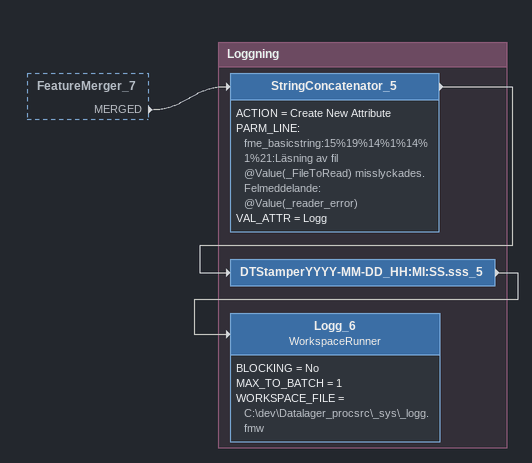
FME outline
FeatureMerger_7 [outside]
    MERGED -> StringConcatenator_5

Bookmark: Loggning
StringConcatenator_5
    ACTION = Create New Attribute
    PARM_LINE:
      fme_basicstring:15%19%14%1%14%1%21:Läsning av fil @Value(_FileToRead) misslyckades.
      Felmeddelande:
      @Value(_reader_error)
    VAL_ATTR = Logg
    -> DTStamperYYYY-MM-DD_HH:MI:SS.sss_5
DTStamperYYYY-MM-DD_HH:MI:SS.sss_5
    -> Logg_6
Logg_6: WorkspaceRunner
    BLOCKING = No
    MAX_TO_BATCH = 1
    WORKSPACE_FILE = C:\dev\Datalager_procsrc\_sys\_logg.fmw
